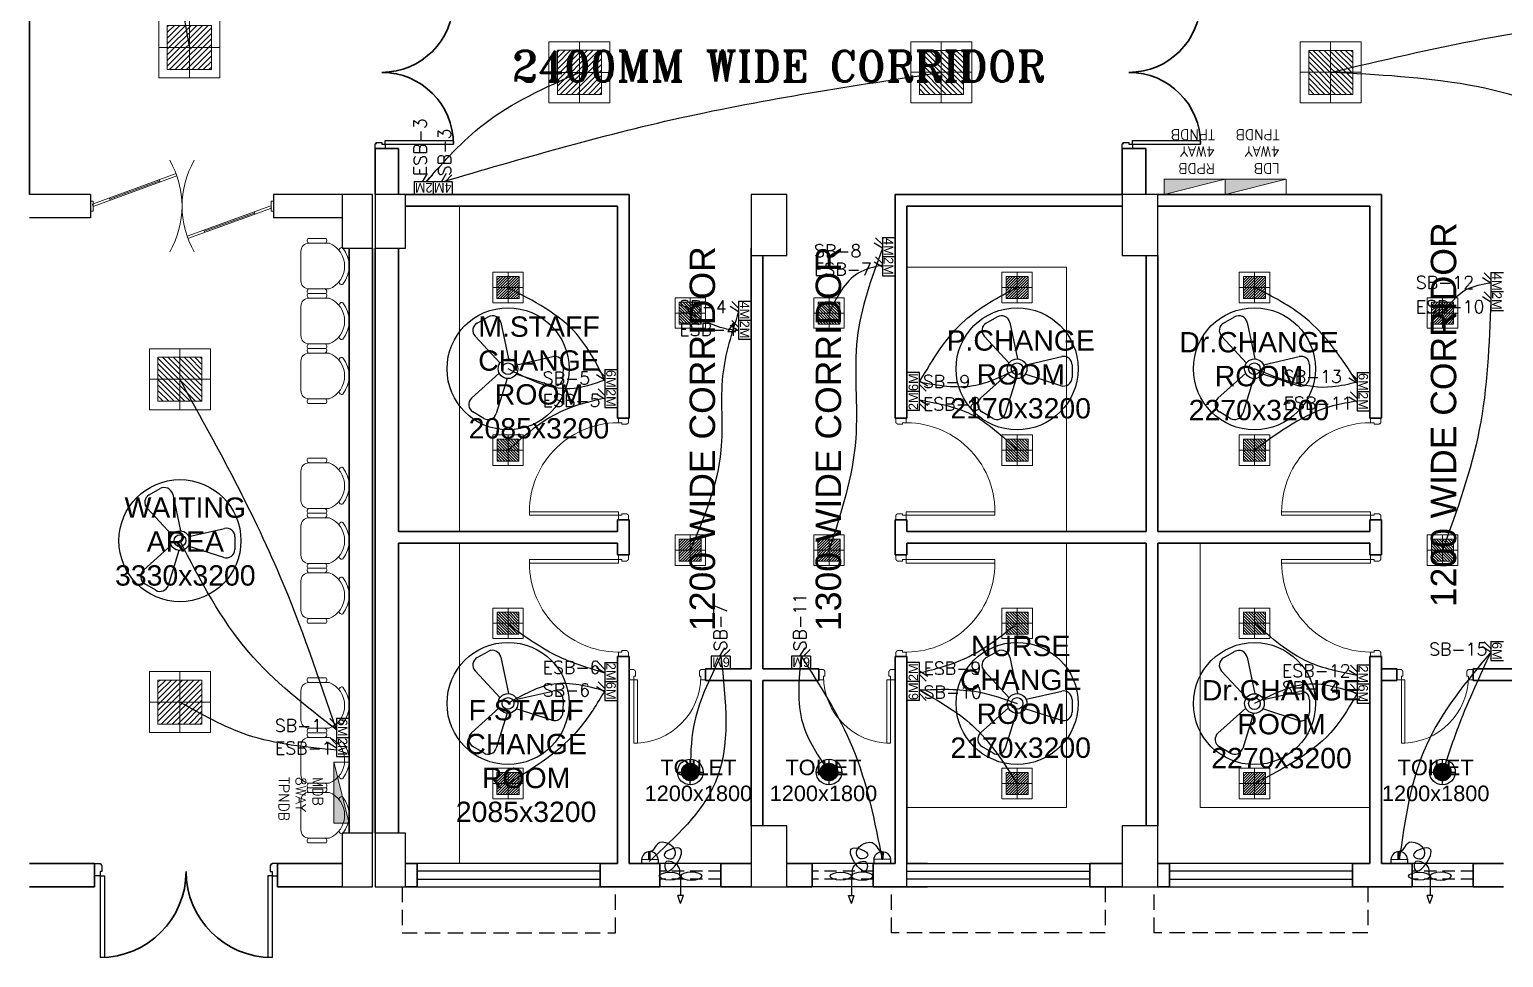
# Model space of a CAD drawing. Header units: millimetres. Extents: x 1319230 to 2124380, y -346496 to -91575.
# Drawn here: x 1542767 to 1557267, y -206777 to -197651 of the extents above; entities that cross this region are included whole.
import ezdxf
from ezdxf.enums import TextEntityAlignment as Align

# ---------------------------------------------------------------- set-up
doc = ezdxf.new("R2010")
doc.units = ezdxf.units.MM
doc.header["$LTSCALE"] = 600
doc.header["$MEASUREMENT"] = 0
doc.linetypes.add('CONTINU', pattern=[0])
doc.linetypes.add('HIDDEN', pattern=[0.375, 0.25, -0.125])
for name, color, linetype in [('24W RAW POWER', 1, 'Continuous'), ('24W UPS POWER LIGHT', 5, 'Continuous'), ('col', 5, 'Continuous'), ('ELE 36W EMERGENCY LIGHT', 5, 'Continuous'), ('ELE 36W LED LIGHT', 6, 'Continuous'), ('ELE-1200MM CEILINGFAN', 6, 'Continuous'), ('ELE-12W LED', 1, 'Continuous'), ('ELE-2M RAW P.SB', 40, 'Continuous'), ('ELE-2M UPS P.SB', 3, 'Continuous'), ('ELE-3M RAW P.SB', 40, 'Continuous'), ('ELE-4M RAW P.SB', 7, 'Continuous'), ('ELE-6M RAW P.SB', 40, 'Continuous'), ('ELE-EXHAUST FAN', 10, 'Continuous'), ('ELE-LIGHTING TEXT', 7, 'Continuous'), ('Lines', 7, 'Continuous'), ('TEXT', 6, 'Continuous'), ('wall', 1, 'Continuous'), ('Window', 4, 'Continuous')]:
    doc.layers.add(name, color=color, linetype=linetype)
for name, color, linetype, lineweight in [('DOOR', 144, 'Continuous', 13), ('ELE-24W EMERGENCY  LED LIGHT', 5, 'Continuous', 18), ('ELE-24W LED LIGHT', 1, 'Continuous', 18), ('ELE-36W EMERGENCY  LED LIGHT', 7, 'Continuous', 18), ('ELE-36W LED LIGHT', 210, 'Continuous', 18), ('ELE.DB', 1, 'Continuous', 20), ('funiture', 30, 'Continuous', 13), ('furniture', 30, 'Continuous', 9), ('P-Wall', 8, 'Continuous', 35)]:
    doc.layers.add(name, color=color, linetype=linetype, lineweight=lineweight)
doc.layers.add('ELE-LIGHTING WIRING', color=7, linetype='Continuous', true_color=0x63d7b6)
doc.styles.add('ARIAL', font='arial.ttf')
doc.styles.add('ROMANS', font='romans.shx')
doc.styles.add('ROMANT', font='romant.shx')
doc.styles.get("Standard").update_dxf_attribs({"font": 'stylu.ttf'})

# ---------------------------------------------------------------- blocks, each defined once
blk = doc.blocks.new('D1')
at = {"layer": 'DOOR', "color": 8}
for p, q in [((19, 69), (825, 362)), ((27, 46), (833, 339)), ((184, 116), (668, 292)), ((672, 280), (663, 304)), ((0, 98), (24, 98)), ((0, 98), (0, 0)), ((0, 0), (24, 0)), ((19, 69), (27, 46)), ((24, 98), (24, 0)), ((180, 128), (188, 105)), ((1737, 52), (931, -241)), ((1745, 29), (939, -264)), ((1745, 29), (1737, 52)), ((1740, 98), (1740, 0)), ((1764, 98), (1740, 98)), ((1764, 0), (1740, 0)), ((1764, 98), (1764, 0)), ((1580, -18), (1096, -194)), ((1584, -30), (1576, -7)), ((1101, -206), (1092, -182))]:
    blk.add_line(p, q, dxfattribs=at)
for centre, start, end in [((0, 49), 330, 30), ((1764, 49), 150, 210)]:
    blk.add_arc(centre, 882, start, end, dxfattribs=at)
blk = doc.blocks.new('CH1')
for p, q in [((7.79, 8.86), (15.54, 8.86)), ((8.95, 10.63), (16.07, 10.63)), ((18.73, -5.67), (18.73, 5.67)), ((7.79, -8.86), (15.54, -8.86)), ((8.95, -10.63), (16.07, -10.63))]:
    blk.add_line(p, q)
for centre, radius, start, end in [((11.3, 0), 11.3, 141.456, 218.544), ((11.3, 0), 9.53, 111.6314, 248.3686), ((2.95, 6.24), 0.935, 339.0298, 121.3377), ((9.81, 9.9), 1.13, 139.8035, 247.8585), ((15.54, 5.67), 3.19, 0, 90), ((15.21, 9.9), 1.13, 292.1415, 40.1965), ((15.54, -5.67), 3.19, 270, 0), ((2.94, -6.24), 0.935, 238.6623, 20.9702), ((9.81, -9.9), 1.13, 112.1415, 220.1965), ((15.21, -9.9), 1.13, 319.8035, 67.8585)]:
    blk.add_arc(centre, radius, start, end)
blk = doc.blocks.new('A$C32852038')
at = {"xscale": 25.40000009536743, "yscale": 25.39999985694885, "zscale": 25.39999999999785, "rotation": 90}
blk.add_blockref('CH1', (0, -476), dxfattribs=at)
blk = doc.blocks.new('750')
at = {"layer": 'DOOR', "color": 8}
for p, q in [((-50, 705), (-47.5, 705)), ((-35, 690), (-35, 692.5)), ((-50, 45), (-47.5, 45)), ((-35, 60), (-35, 57.5)), ((50, 45), (50, 80)), ((50, 80), (675, 80)), ((50, 45), (675, 45)), ((675, 45), (675, 80))]:
    blk.add_line(p, q, dxfattribs=at)
for points in [[(15, 690), (15, 705), (50, 705), (50, 750), (-50, 750), (-50, 705)], [(-35, 690), (15, 690)], [(15, 60), (15, 45), (50, 45), (50, 0), (-50, 0), (-50, 45)], [(-35, 60), (15, 60)]]:
    blk.add_lwpolyline(points, dxfattribs=at)
for centre, radius, start, end in [((-35, 705), 12.5, 180, 270), ((15, 45), 660, 0, 90), ((-35, 45), 12.5, 90, 180)]:
    blk.add_arc(centre, radius, start, end, dxfattribs=at)
blk = doc.blocks.new('A$C19B8274B')
at = {"layer": 'DOOR'}
blk.add_line((-45, 925), (-80, 925), dxfattribs=at)
at = {"layer": 'DOOR', "color": 8}
for p, q in [((-80, 50), (-80, 925)), ((-45, 50), (-45, 925)), ((-45, 50), (-80, 50)), ((-955, -50), (-955, -47.5)), ((-940, -35), (-942.5, -35)), ((-60, -35), (-57.5, -35)), ((-45, -50), (-45, -47.5))]:
    blk.add_line(p, q, dxfattribs=at)
for points in [[(-940, 15), (-955, 15), (-955, 50), (-1000, 50), (-1000, -50), (-955, -50)], [(-940, -35), (-940, 15)], [(-60, 15), (-45, 15), (-45, 50), (0, 50), (0, -50), (-45, -50)], [(-60, -35), (-60, 15)]]:
    blk.add_lwpolyline(points, dxfattribs=at)
for centre, radius, start, end in [((-80, 50), 875, 90, 182.29244), ((-955, -35), 12.5, 270, 0), ((-45, -35), 12.5, 180, 270)]:
    blk.add_arc(centre, radius, start, end, dxfattribs=at)
blk = doc.blocks.new('W1800')
at = {"layer": 'wall', "color": 7}
for p, q in [((0, -58), (0, 173)), ((1800, 173), (1800, -58))]:
    blk.add_line(p, q, dxfattribs=at)
at = {"layer": 'Window'}
for p, q in [((0, 173), (1800, 173)), ((0, 98), (1800, 98)), ((1800, 18), (0, 18)), ((1800, -58), (0, -58))]:
    blk.add_line(p, q, dxfattribs=at)
blk = doc.blocks.new('rwgha')
at = {"color": 8, "lineweight": 25}
for p, q in [((3700, 7260), (3700, 7305)), ((3700, 7305), (3702.5, 7305)), ((3800, 7260), (3700, 7260)), ((3800, 7260), (3700, 7260)), ((3715, 7320), (3715, 7317.5)), ((3715, 7320), (3765, 7320)), ((3765, 7320), (3765, 7305)), ((3765, 7305), (3800, 7305)), ((3800, 7340), (4470, 7340)), ((3800, 7305), (3800, 7340)), ((3800, 7305), (4470, 7305)), ((3800, 7305), (3800, 7260)), ((11050, 7260), (11050, 7305)), ((11050, 7305), (11052.5, 7305)), ((11150, 7260), (11050, 7260)), ((11150, 7260), (11050, 7260)), ((11065, 7320), (11065, 7317.5)), ((11065, 7320), (11115, 7320)), ((11115, 7320), (11115, 7305)), ((11115, 7305), (11150, 7305)), ((11150, 7340), (11820, 7340)), ((11150, 7305), (11150, 7340)), ((11150, 7305), (11820, 7305)), ((11150, 7305), (11150, 7260)), ((940.5, 110), (940.5, 230)), ((940.5, 110), (940.5, 230)), ((940.5, 230), (994.5, 230)), ((994.5, 230), (994.5, 227)), ((1012.5, 152), (994.5, 152)), ((994.5, 152), (994.5, 110)), ((1012.5, 212), (1009.5, 212)), ((1012.5, 212), (1012.5, 152)), ((2668.5, 212), (2671.5, 212)), ((2668.5, 212), (2668.5, 152)), ((2668.5, 152), (2686.5, 152)), ((2740.5, 230), (2686.5, 230)), ((2686.5, 230), (2686.5, 227)), ((2686.5, 152), (2686.5, 110)), ((2740.5, 110), (2740.5, 230)), ((994.5, 110), (940.5, 110)), ((994.5, 110), (994.5, -694)), ((994.5, 110), (1036.5, 110)), ((1036.5, 110), (1036.5, -694)), ((2644.5, 110), (2644.5, -694)), ((2686.5, 110), (2644.5, 110)), ((2686.5, 110), (2740.5, 110)), ((2686.5, 110), (2686.5, -694))]:
    blk.add_line(p, q, dxfattribs=at)
at = {"color": 8}
for centre, radius, start, end in [((3765, 8715), 705, 270, 0), ((11115, 8715), 705, 270, 0), ((3765, 7305), 705, 0, 90), ((11115, 7305), 705, 0, 90), ((3715, 7305), 12.5, 90, 180), ((11065, 7305), 12.5, 90, 180), ((994.5, 212), 15, 0, 90), ((994.5, 152), 846, 270, 0), ((2686.5, 152), 846, 180, 270), ((2686.5, 212), 15, 90, 180)]:
    blk.add_arc(centre, radius, start, end, dxfattribs=at)
at = {"layer": 'col'}
for points in [[(3375, 6280), (3675, 6280), (3675, 6810), (3375, 6810)], [(3700, 6280), (4000, 6280), (4000, 6810), (3700, 6810)], [(7400, 6210), (7750, 6210), (7750, 6810), (7400, 6810)], [(11050, 6210), (11400, 6210), (11400, 6810), (11050, 6810)], [(7400, 0), (7750, 0), (7750, 600), (7400, 600)], [(11050, 0), (11400, 0), (11400, 600), (11050, 600)], [(3375, 0), (3675, 0), (3675, 530), (3375, 530)], [(3700, 0), (4000, 0), (4000, 530), (3700, 530)]]:
    blk.add_lwpolyline(points, close=True, dxfattribs=at)
at = {"layer": 'funiture'}
for p, q in [((4530, 6695), (4530, 3495)), ((4530, 3380), (4530, 230))]:
    blk.add_line(p, q, dxfattribs=at)
at = {"layer": 'funiture', "color": 8}
for points in [[(8930, 6095), (10500, 6095), (10500, 3495)], [(8930, 780), (10500, 780), (10500, 3380)], [(13485, 780), (11815, 780), (11815, 3380)]]:
    blk.add_lwpolyline(points, dxfattribs=at)
at = {"layer": 'Lines', "linetype": 'HIDDEN'}
for points in [[(3965, 0), (3965, -450), (6065, -450), (6065, 0)], [(10880, 0), (10880, -450), (8780, -450), (8780, 0)], [(13465, 0), (13465, -450), (11365, -450), (11365, 0)]]:
    blk.add_lwpolyline(points, dxfattribs=at)
at = {"layer": 'P-Wall', "color": 8, "linetype": 'Continuous'}
for p, q in [((300, 15490), (300, 6810)), ((4000, 6810), (6200, 6810)), ((4000, 6695), (6085, 6695)), ((6200, 6695), (6200, 6810)), ((11050, 6810), (8815, 6810)), ((11050, 6695), (8930, 6695)), ((11400, 6810), (13600, 6810)), ((11400, 6695), (13485, 6695)), ((3445, 530), (3445, 6280)), ((3675, 530), (3675, 6280)), ((3700, 6280), (3700, 530)), ((3930, 6280), (3930, 3495)), ((3700, 6210), (3700, 600)), ((3930, 6210), (3930, 3495)), ((11285, 6210), (11285, 3495)), ((11400, 6210), (11400, 3495)), ((6085, 4610), (6200, 4610)), ((8930, 4610), (8815, 4610)), ((13485, 4610), (13600, 4610)), ((3930, 3495), (6085, 3495)), ((6085, 3610), (6200, 3610)), ((8930, 3610), (8815, 3610)), ((11285, 3495), (8930, 3495)), ((11400, 3495), (13485, 3495)), ((13485, 3610), (13600, 3610)), ((3930, 3380), (3930, 530)), ((3930, 3380), (3930, 600)), ((3930, 3380), (6085, 3380)), ((11285, 3380), (8930, 3380)), ((11285, 3380), (11285, 600)), ((11400, 3380), (11400, 600)), ((11400, 3380), (13485, 3380)), ((6085, 3265), (6200, 3265)), ((8930, 3265), (8815, 3265)), ((13485, 3265), (13600, 3265)), ((6085, 2265), (6200, 2265)), ((8930, 2265), (8815, 2265)), ((13485, 2265), (13600, 2265)), ((6500, 230), (6500, 0)), ((7100, 230), (7100, 0)), ((8000, 230), (8000, 0)), ((8600, 230), (8600, 0)), ((13900, 230), (13900, 0)), ((14500, 230), (14500, 0))]:
    blk.add_line(p, q, dxfattribs=at)
at = {"layer": 'P-Wall'}
for p, q in [((3700, 6810), (3700, 7260)), ((3700, 7260), (3930, 7260)), ((3930, 7260), (3930, 6810)), ((11050, 6810), (11050, 7260)), ((11050, 7260), (11280, 7260)), ((11280, 7260), (11280, 6810))]:
    blk.add_line(p, q, dxfattribs=at)
at = {"layer": 'P-Wall', "color": 8}
for p, q in [((6085, 4610), (6085, 6695)), ((6200, 6695), (6200, 4610)), ((8815, 6810), (8815, 4610)), ((8930, 4610), (8930, 6695)), ((13485, 4610), (13485, 6695)), ((13600, 6810), (13600, 4610)), ((7400, 2145), (7400, 6280)), ((7515, 2145), (7515, 6210)), ((6085, 3495), (6085, 3610)), ((6200, 3265), (6200, 3610)), ((8815, 3265), (8815, 3610)), ((8930, 3495), (8930, 3610)), ((13485, 3495), (13485, 3610)), ((13600, 3265), (13600, 3610)), ((6085, 3265), (6085, 3380)), ((8930, 3265), (8930, 3380)), ((13485, 3265), (13485, 3380)), ((6085, 230), (6085, 2265)), ((6200, 230), (6200, 2265)), ((8815, 230), (8815, 2265)), ((8930, 230), (8930, 2265)), ((13485, 230), (13485, 2265)), ((13600, 230), (13600, 2265)), ((6950, 2030), (6950, 2145)), ((6950, 2145), (7400, 2145)), ((6950, 2030), (7400, 2030)), ((7400, 600), (7400, 2030)), ((7515, 2145), (7585, 2145)), ((8065, 2145), (7515, 2145)), ((7515, 2030), (7585, 2030)), ((7515, 600), (7515, 2030)), ((8065, 2030), (7515, 2030)), ((8065, 2030), (8065, 2145)), ((13600, 2145), (13750, 2145)), ((13600, 2030), (13750, 2030)), ((13750, 2030), (13750, 2145)), ((14500, 2030), (14500, 2145)), ((14500, 2145), (14985, 2145)), ((14500, 2030), (14985, 2030)), ((4000, 230), (4115, 230)), ((4115, 230), (4000, 230)), ((4115, 230), (4115, 0)), ((5915, 230), (6085, 230)), ((5915, 230), (5915, 0)), ((6200, 230), (6500, 230)), ((7100, 230), (7400, 230)), ((8000, 230), (7750, 230)), ((8815, 230), (8600, 230)), ((9135, 230), (8930, 230)), ((10730, 230), (11050, 230)), ((10730, 230), (10730, 0)), ((11515, 230), (11400, 230)), ((11515, 230), (11515, 0)), ((13315, 230), (13485, 230)), ((13315, 230), (13315, 0)), ((13600, 230), (13900, 230)), ((14500, 230), (14800, 230)), ((4000, 0), (4115, 0)), ((4115, 0), (4000, 0)), ((5915, 0), (6500, 0)), ((7100, 0), (7400, 0)), ((8000, 0), (7750, 0)), ((9135, 0), (8600, 0)), ((10730, 0), (11050, 0)), ((11515, 0), (11400, 0)), ((13315, 0), (13900, 0)), ((14500, 0), (14800, 0))]:
    blk.add_line(p, q, dxfattribs=at)
at = {"layer": 'P-Wall', "linetype": 'Continuous'}
for p, q in [((940.5, 230), (300, 230)), ((940.5, 230), (940.5, 0)), ((3375, 230), (2740.5, 230)), ((2740.5, 230), (2740.5, 0)), ((940.5, 0), (300, 0)), ((3375, 0), (2740.5, 0))]:
    blk.add_line(p, q, dxfattribs=at)
at = {"layer": 'wall', "linetype": 'Continuous'}
for p, q in [((900.5, 6810), (300, 6810)), ((900.5, 6810), (900.5, 6580)), ((3375, 6810), (2700.5, 6810)), ((2700.5, 6810), (2700.5, 6580)), ((900.5, 6580), (300, 6580)), ((3375, 6580), (2700.5, 6580))]:
    blk.add_line(p, q, dxfattribs=at)
at = {"layer": 'Window', "ltscale": 750}
for p, q in [((7100, 230), (6500, 230)), ((8600, 230), (8000, 230)), ((14500, 230), (13900, 230)), ((7100, 0), (6500, 0)), ((8600, 0), (8000, 0)), ((14500, 0), (13900, 0))]:
    blk.add_line(p, q, dxfattribs=at)
at = {"layer": 'Window', "linetype": 'HIDDEN', "ltscale": 0.8}
for p, q in [((7100, 155), (6500, 155)), ((8600, 155), (8000, 155)), ((14500, 155), (13900, 155)), ((7100, 75), (6500, 75)), ((8600, 75), (8000, 75)), ((14500, 75), (13900, 75))]:
    blk.add_line(p, q, dxfattribs=at)
at = {"layer": 'DOOR', "xscale": 1.020408162847161, "yscale": 1.020408162847161, "zscale": 1.020408162847161, "rotation": 180}
blk.add_blockref('D1', (2700.5, 6745), dxfattribs=at)
at = {"layer": 'DOOR', "linetype": 'Continuous', "xscale": -1}
for p, rotation in [((6142.5, 3610), 89.9999999999999), ((13542.5, 3610), 89.9999999999999), ((8872.5, 3265), 270)]:
    blk.add_blockref('A$C19B8274B', p, dxfattribs=dict(at, rotation=rotation))
at = {"layer": 'DOOR', "linetype": 'Continuous'}
for p, rotation in [((8872.5, 3610), 270), ((6142.5, 3265), 90), ((13542.5, 3265), 90)]:
    blk.add_blockref('A$C19B8274B', p, dxfattribs=dict(at, rotation=rotation))
at = {"layer": 'DOOR', "rotation": 270}
for p in [(6200, 2087.5), (13750, 2087.5)]:
    blk.add_blockref('750', p, dxfattribs=at)
at = {"layer": 'DOOR', "xscale": -1, "rotation": 89.9999999999999}
blk.add_blockref('750', (8815, 2087.5), dxfattribs=at)
at = {"layer": 'DOOR', "color": 7, "xscale": -1}
for p in [(5915, 57.5), (13315, 57.5)]:
    blk.add_blockref('W1800', p, dxfattribs=at)
at = {"layer": 'DOOR', "color": 7}
blk.add_blockref('W1800', (8930, 57.5), dxfattribs=at)
at = {"layer": 'furniture', "rotation": 90}
for p in [(2969.3, 6105), (2969.3, 5565), (2969.3, 5025), (2969.3, 3945), (2969.3, 3405), (2969.3, 2865), (2969.3, 1785), (2969.3, 1245), (2969.3, 705)]:
    blk.add_blockref('A$C32852038', p, dxfattribs=at)
at = {"layer": 'TEXT', "color": 8, "style": 'ROMANT'}
blk.add_text('2400MM WIDE CORRIDOR', height=300, dxfattribs=at).set_placement((7669.4, 7830.4), align=Align.BOTTOM_CENTER)
at = {"layer": 'TEXT', "color": 8, "style": 'ARIAL'}
for s, p in [('1200 WIDE CORRIDOR', (14409.8, 4642.6)), ('1200 WIDE CORRIDOR', (7119, 4408.6)), ('1300 WIDE CORRIDOR', (8358.5, 4408.6))]:
    blk.add_text(s, height=250, rotation=90, dxfattribs=at).set_placement(p, align=Align.BOTTOM_CENTER)
at = {"layer": 'TEXT', "color": 8, "attachment_point": 5, "style": 'ARIAL'}
for s, insert, char_height, width in [('M.STAFF CHANGE ROOM 2085x3200', (5312, 5008.4), 200, 1382.81), ('\\PP.CHANGE ROOM\\P2170x3200', (10050.5, 5205.4), 200, 1674.857), ('\\PDr.CHANGE ROOM 2270x3200', (12394.7, 5188.4), 200, 1674.857), ('WAITING AREA 3330x3200', (1832.9, 3394.9), 200, 1382.81), ('NURSE\\PCHANGE ROOM 2170x3200', (10050.5, 1868.1), 200, 1674.857), ('Dr.CHANGE\\PROOM \\P2270x3200', (12616.3, 1598.9), 200, 2421.577), ('F.STAFF CHANGE ROOM 2085x3200', (5185.1, 1237.1), 200, 1382.81), ('TOILET\\P1200x1800', (6880.1, 1046.4), 153, 1626.956), ('TOILET\\P1200x1800', (8110.1, 1046.4), 153, 1626.956), ('TOILET\\P1200x1800', (14132.6, 1046.4), 153, 1626.956)]:
    blk.add_mtext(s, dxfattribs=dict(at, insert=insert, char_height=char_height, width=width))
blk = doc.blocks.new('18W LED')
at = {"layer": 'ELE-12W LED'}
h = blk.add_hatch(dxfattribs=at)
h.set_pattern_fill('ANSI31', color=252)
h.set_pattern_definition([(45, (-1135553.9097, 459369.4158), (-2.24506403, 2.24506403), [])])
edge = h.paths.add_edge_path()
edge.add_arc((0, 0), 85.7, 0, 360)
at = {"layer": 'ELE-12W LED', "color": 1}
for p, q in [((-126, 0), (126, 0)), ((0, -126), (0, 126))]:
    blk.add_line(p, q, dxfattribs=at)
for radius in [126, 85.7]:
    blk.add_circle((0, 0), radius, dxfattribs=at)
blk = doc.blocks.new('A$C44D17E71')
at = {"layer": 'ELE-EXHAUST FAN', "color": 1}
for p, q in [((-13.3, 0.72), (-9.75, 2.1)), ((-13.3, 0.72), (-9.75, -0.48)), ((-9.75, 2.1), (-9.75, -0.48)), ((-0.97, 0.81), (-9.75, 0.81)), ((6.62, -9.32), (4.71, -9.31)), ((4.71, -9.31), (4.71, -16.8)), ((6.59, -16.81), (6.62, -9.32)), ((6.61, -12.95), (10.07, -12.97)), ((6.59, -16.81), (4.71, -16.8)), ((6.61, -13.55), (10.06, -13.57))]:
    blk.add_line(p, q, dxfattribs=at)
blk.add_ellipse((-0.97, 5.64), major_axis=(0, -4.83), ratio=0.36355, dxfattribs=at)
at = {"layer": 'ELE-EXHAUST FAN', "color": 1, "extrusion": (0, 0, -1)}
blk.add_ellipse((-0.97, -4.02), major_axis=(0, 4.83), ratio=0.36355, dxfattribs=at)
blk.add_ellipse((6.31, -13.06), major_axis=(0.02, 3.76), ratio=1, start_param=0.079283, end_param=3.06231, dxfattribs=at)
at = {"layer": 'ELE-EXHAUST FAN', "color": 1}
blk.add_open_spline([(-1.04, 0.81), (-0.79, -0.3), (3.44, 2.5), (7.59, -7.04), (-0.96, -5.98), (5.22, 0.41), (14.27, 3.09), (9.16, -9.39), (5.43, -2.53), (11.73, 0.02), (16.82, -10.79), (10.14, -10.71), (10.07, -12.97)], degree=3, knots=[0, 0, 0, 0, 6.261699, 12.352893, 15.787239, 21.858742, 28.752755, 35.678217, 39.225495, 45.354107, 53.693878, 67.421453, 67.421453, 67.421453, 67.421453], dxfattribs=at)
blk = doc.blocks.new('24w led emeregency')
at = {"layer": 'ELE-24W EMERGENCY  LED LIGHT'}
h = blk.add_hatch(dxfattribs=at)
h.set_pattern_fill('ANSI31', scale=166.67, style=0)
h.paths.add_polyline_path([(-115, -115), (-115, 115), (115, 115), (115, -115)])
at = {"layer": 'ELE-24W EMERGENCY  LED LIGHT', "color": 5}
for p, q in [((0, 160), (0, -160)), ((-160, 0), (160, 0))]:
    blk.add_line(p, q, dxfattribs=at)
for points in [[(-160, -160), (-160, 160), (160, 160), (160, -160)], [(-115, -115), (-115, 115), (115, 115), (115, -115)]]:
    blk.add_lwpolyline(points, close=True, dxfattribs=at)
blk = doc.blocks.new('24w led light')
at = {"layer": 'ELE-24W LED LIGHT', "color": 1, "lineweight": 0}
for p, q in [((159, 159), (-160, 159)), ((-160, 159), (-160, -160)), ((-1, -160), (-1, 159)), ((159, -160), (159, 159)), ((115, 115), (-116, 115)), ((-116, 115), (-116, -116)), ((110, -116), (-116, 110)), ((82, -116), (-116, 82)), ((54, -116), (-116, 54)), ((26, -116), (-116, 26)), ((115, -92), (-92, 115)), ((115, -64), (-64, 115)), ((115, -35), (-35, 115)), ((115, -7), (-7, 115)), ((115, 21), (21, 115)), ((115, 49), (49, 115)), ((115, 77), (77, 115)), ((115, 106), (106, 115)), ((115, -116), (115, 115)), ((-160, -1), (159, -1)), ((-3, -116), (-116, -3)), ((-31, -116), (-116, -31)), ((-59, -116), (-116, -59)), ((-87, -116), (-116, -87)), ((-115, -116), (-116, -115)), ((-116, -116), (115, -116)), ((-160, -160), (159, -160))]:
    blk.add_line(p, q, dxfattribs=at)
blk = doc.blocks.new('A$C07FB25EA')
at = {"layer": 'ELE-1200MM CEILINGFAN', "color": 3}
for p, q in [((0.26, 2.64), (3.17, 12.07)), ((6.53, 13.37), (9.47, 11.64)), ((-11.8, 4.55), (-2.22, 1.44)), ((9.84, 7.94), (2.36, 1.21)), ((-14.84, -1.03), (-14.81, 2.38)), ((-2.41, -1.1), (-12.04, -3.29)), ((1.96, -12.49), (-0.13, -2.65)), ((2.16, -1.54), (8.87, -8.78)), ((8.31, -12.34), (5.35, -14.02))]:
    blk.add_line(p, q, dxfattribs=at)
at = {"layer": 'ELE-1200MM CEILINGFAN', "color": 5, "ltscale": 10}
blk.add_circle((0, 0), 16.45, dxfattribs=at)
at = {"layer": 'ELE-1200MM CEILINGFAN', "color": 3}
for radius in [2.65, 1.58]:
    blk.add_circle((0, 0), radius, dxfattribs=at)
for centre, start, end in [((5.36, 11.38), 59.5281, 162.5229), ((8.3, 9.66), 311.9493, 59.5281), ((-12.51, 2.36), 71.9493, 179.5281), ((-12.54, -1.05), 179.5281, 282.5229), ((7.18, -10.34), 299.5281, 42.5229), ((4.21, -12.02), 191.9493, 299.5281)]:
    blk.add_arc(centre, 2.3, start, end, dxfattribs=at)
blk = doc.blocks.new('ELE.EMERGENCY 40W LED LIGHT')
at = {"layer": 'ELE-36W EMERGENCY  LED LIGHT'}
h = blk.add_hatch(dxfattribs=at)
h.set_pattern_fill('ANSI31', color=5, scale=300, style=0)
h.paths.add_polyline_path([(-208, -208), (-208, 208), (208, 208), (208, -208)])
for p, q in [((0, 288), (0, -288)), ((-288, 0), (288, 0))]:
    blk.add_line(p, q, dxfattribs=at)
for points in [[(-288, -288), (-288, 288), (288, 288), (288, -288)], [(-208, -208), (-208, 208), (208, 208), (208, -208)]]:
    blk.add_lwpolyline(points, close=True, dxfattribs=at)
blk = doc.blocks.new('light300x600')
at = {"layer": 'ELE-36W LED LIGHT', "lineweight": 0}
for p, q in [((918215, -78407), (918215, -79007)), ((918815, -78407), (918215, -78407)), ((918515, -78407), (918515, -79007)), ((918815, -79007), (918815, -78407)), ((918298, -78491), (918299, -78491)), ((918298, -78544), (918352, -78491)), ((918298, -78597), (918405, -78491)), ((918298, -78650), (918458, -78491)), ((918298, -78703), (918511, -78491)), ((918298, -78756), (918564, -78491)), ((918298, -78809), (918617, -78491)), ((918298, -78862), (918670, -78491)), ((918298, -78916), (918723, -78491)), ((918298, -78491), (918298, -78924)), ((918731, -78491), (918298, -78491)), ((918343, -78924), (918731, -78536)), ((918396, -78924), (918731, -78589)), ((918731, -78924), (918731, -78491)), ((918215, -78707), (918815, -78707)), ((918449, -78924), (918731, -78642)), ((918502, -78924), (918731, -78695)), ((918555, -78924), (918731, -78748)), ((918608, -78924), (918731, -78801)), ((918661, -78924), (918731, -78854)), ((918215, -79007), (918815, -79007)), ((918298, -78924), (918731, -78924)), ((918714, -78924), (918731, -78907))]:
    blk.add_line(p, q, dxfattribs=at)
blk = doc.blocks.new('2M UPS SB')
at = {"layer": 'ELE-2M UPS P.SB', "color": 3}
for p, q in [((-134, 160), (-69, 265)), ((-88, 160), (-3, 245)), ((-240, 160), (-240, 0)), ((0, 160), (-240, 160)), ((0, 160), (0, 0))]:
    blk.add_line(p, q, dxfattribs=at)
blk.add_text('2M', height=120, rotation=180, dxfattribs=at).set_placement((-6, 143))
blk = doc.blocks.new('S-SKIRT')
at = {"layer": 'ELE-3M RAW P.SB'}
for p, q in [((4, 6), (0, 6)), ((4, 0), (4, 6)), ((4, 0), (0, 0)), ((4, 3.34), (6.63, 1.73)), ((4, 2.21), (6.12, 0.08))]:
    blk.add_line(p, q, dxfattribs=at)
blk.add_text('6M', height=3, rotation=90, dxfattribs=at).set_placement((3.57, 0.15))
blk = doc.blocks.new('4M P.SB')
at = {"layer": 'ELE-2M RAW P.SB'}
for p, q in [((0, 0), (3.33, 0)), ((0, 0), (0, -5)), ((0, -2.79), (-2.19, -1.44)), ((0, -1.84), (-1.77, -0.07)), ((0, -5), (3.33, -5))]:
    blk.add_line(p, q, dxfattribs=at)
blk.add_text('4M', height=2.5, rotation=270, dxfattribs=at).set_placement((0.35, -0.13))
blk = doc.blocks.new('FREAWFRED')
at = {"layer": 'ELE.DB'}
h = blk.add_hatch(color=1, dxfattribs=at)
h.dxf.hatch_style = 1
h.paths.add_polyline_path([(150, 0), (150, 600), (0, 600)])
blk.add_line((0, 600), (150, 0), dxfattribs=at)
blk.add_lwpolyline([(0, 0), (0, 600), (150, 600), (150, 0)], close=True, dxfattribs=at)

msp = doc.modelspace()

# ---------------------------------------------------------------- linework, layer by layer
at = {"layer": 'ELE-LIGHTING WIRING', "color": 254, "linetype": 'ByBlock', "true_color": 0xdebad0}
for points in [[(1542891.6, -194106.2), (1543910.2, -196007.3), (1544339.1, -197827.8)], [(1546667.9, -199147.8), (1547231.7, -198585.1), (1548176.6, -198072.8)], [(1551156.6, -199967.8), (1550919.5, -200046.9), (1550631.6, -200439.6)], [(1557141.6, -200321.5), (1557028.4, -201586.2), (1556667.1, -202772.1)], [(1549741.6, -200614.2), (1549605.6, -200592.9), (1549266.6, -200439.6)], [(1548426.6, -201275.6), (1547990.1, -201411.7), (1547474.1, -201787.8)], [(1551521.6, -201293.9), (1552025.1, -201432.3), (1552481.6, -201787.8)], [(1555826.6, -201306.1), (1555588.7, -201352.9), (1554816.6, -201787.8)], [(1548426.6, -203979.2), (1547982.4, -203823.6), (1547474.1, -203502.8)], [(1551521.6, -203978.4), (1551977.2, -203832.5), (1552481.6, -203490.3)], [(1555826.6, -204004.3), (1555343.7, -203869.1), (1554816.6, -203490.3)], [(1545786.6, -204737.4), (1544912.4, -204589.1), (1544246.6, -204265.3)]]:
    msp.add_spline(points, degree=3, dxfattribs=at)
at = {"layer": 'ELE-LIGHTING WIRING', "linetype": 'ByBlock'}
for points in [[(1555566.6, -198072.8), (1558564.2, -197552.4), (1562846.6, -198072.8)], [(1546830.6, -199147.8), (1549165.3, -198520.9), (1551736.6, -198072.8)], [(1558726.8, -199147.8), (1558118.3, -198640.5), (1555566.6, -198072.8)], [(1551156.6, -199801.9), (1550908.9, -200689.1), (1550894, -201674.1), (1550631.6, -202772.1)], [(1548426.6, -201098.9), (1548150.6, -200648.3), (1547474.1, -200191.9)], [(1551521.6, -201117.2), (1551967.9, -200511.3), (1552481.1, -200187.4)], [(1555826.6, -201118.6), (1555316.1, -200488.2), (1554816.6, -200187.8)], [(1557141.6, -200144.7), (1556897, -200212.9), (1556667.1, -200439.6)], [(1549741.6, -200426.7), (1549585.3, -201057.2), (1549568.3, -201789.3), (1549266.1, -202771.6)], [(1545786.6, -204537.2), (1545233, -203028.6), (1544246.6, -201090.3)], [(1548426.6, -201098.9), (1548083.4, -201184.3), (1547474.1, -200987.8)], [(1551521.6, -201117.2), (1552049.5, -201152.9), (1552481.6, -200987.8)], [(1555826.6, -201118.6), (1555583.2, -201166.7), (1554816.6, -200987.8)], [(1545786.6, -204537.2), (1544923.3, -203773.8), (1544246.6, -202677.8)], [(1549566.9, -203812.8), (1549512.2, -205058.3), (1548863.4, -205831.7)], [(1549566.9, -203812.8), (1549299, -204508.7), (1549266.6, -204952.8)], [(1550356.5, -203812.8), (1550372.5, -204475.8), (1550631.6, -204952.8)], [(1550356.5, -203812.8), (1550862.9, -204712.6), (1551155, -205817.9)], [(1557141.6, -203773.8), (1556508, -204688.8), (1556240.9, -205817.9)], [(1557141.6, -203773.8), (1556830.2, -204484.4), (1556666, -204952.8)], [(1547473.6, -205065.3), (1548182.8, -204518.9), (1548426.6, -204155.9)], [(1548426.6, -204155.9), (1547923.6, -204088.3), (1547474.1, -204278.1)], [(1551521.6, -204146), (1552097.3, -204165.1), (1552481.6, -204278.1)], [(1551521.6, -204146), (1552044.4, -204497), (1552481.1, -205065.3)], [(1555826.6, -204181), (1555357.9, -204089.5), (1554816.6, -204280.1)], [(1555826.6, -204181), (1555607, -204519.2), (1554816.6, -205065.8)]]:
    msp.add_spline(points, degree=3, dxfattribs=at)

# ---------------------------------------------------------------- block references
at = {"layer": '24W RAW POWER', "lineweight": 9, "xscale": -0.9404388715045132, "yscale": 0.9404388715045132, "zscale": 0.9404388715045132}
for p in [(1547473.6, -200187.4), (1552481.1, -200187.4), (1554816.1, -200187.4), (1556666.6, -200439.1), (1549266.1, -202771.6), (1550631.1, -202771.6), (1547473.6, -205065.3), (1552481.1, -205065.3), (1554816.1, -205065.3)]:
    msp.add_blockref('24w led light', p, dxfattribs=at)
at = {"layer": '24W UPS POWER LIGHT', "lineweight": 9, "xscale": -0.9375000000222322, "yscale": 0.9375000000222322, "zscale": 0.9375000000222322}
for p in [(1549266.6, -200439.6), (1550631.6, -200439.6), (1547474.1, -201787.8), (1552481.6, -201787.8), (1554816.6, -201787.8), (1556667.1, -202772.1), (1547474.1, -203490.3), (1552481.6, -203490.3), (1554816.6, -203490.3)]:
    msp.add_blockref('24w led emeregency', p, dxfattribs=at)
at = {"layer": 'ELE 36W EMERGENCY LIGHT', "xscale": 1.041666666677768, "yscale": 1.041666666677768, "zscale": 1.041666666677768}
for p in [(1544339.1, -197827.8), (1548176.6, -198072.8), (1544246.6, -204265.3)]:
    msp.add_blockref('ELE.EMERGENCY 40W LED LIGHT', p, dxfattribs=at)
at = {"layer": 'ELE 36W LED LIGHT', "rotation": 89.9999999995464}
for p in [(1473029.2, -1116587.5), (1476859.2, -1116587.5), (1465539.2, -1119605)]:
    msp.add_blockref('light300x600', p, dxfattribs=at)
at = {"layer": 'ELE-1200MM CEILINGFAN', "color": 7, "ltscale": 8, "xscale": 36.47592107175105, "yscale": 36.47592107175105, "zscale": 36.47592107175105, "rotation": 180}
for p in [(1547474.1, -200987.8), (1552481.6, -200987.8), (1554816.6, -200987.8), (1544246.6, -202677.8), (1547474.1, -204278.1), (1552481.6, -204278.1), (1554816.6, -204280.1)]:
    msp.add_blockref('A$C07FB25EA', p, dxfattribs=at)
at = {"layer": 'ELE-12W LED', "color": 6}
for p in [(1549266.6, -204952.8), (1550631.6, -204952.8), (1556666, -204952.8)]:
    msp.add_blockref('18W LED', p, dxfattribs=at)
at = {"layer": 'ELE-2M UPS P.SB', "color": 6, "xscale": 0.7812500000005363, "yscale": 0.7812500000005363, "zscale": 0.7812500000005363}
for p, rotation in [((1546736.8, -199272.8), 359.9999999999999), ((1551281.6, -199884.9), 89.99999999999979), ((1557266.6, -200227.7), 89.99999999999979), ((1549866.6, -200509.7), 89.99999999999979), ((1548551.6, -201181.9), 89.99999999999979), ((1551396.6, -201398.4), 269.9999999999998), ((1555951.6, -201212.4), 89.99999999999979), ((1548551.6, -203874.7), 89.99999999999979), ((1551396.6, -204063), 269.9999999999998), ((1555951.6, -203899.8), 89.99999999999979), ((1545911.6, -204612.4), 89.99999999999979)]:
    msp.add_blockref('2M UPS SB', p, dxfattribs=dict(at, rotation=rotation))
at = {"layer": 'ELE-4M RAW P.SB', "color": 7, "linetype": 'CONTINU', "xscale": 37.50000000011686, "yscale": 37.50000000011686, "zscale": 37.50000000011686}
for p, rotation in [((1546924.3, -199147.8), 269.9999999999999), ((1551156.6, -199697.4), 359.9999999999999), ((1557141.6, -200040.2), 359.9999999999999), ((1549741.6, -200322.2), 359.9999999999999)]:
    msp.add_blockref('4M P.SB', p, dxfattribs=dict(at, rotation=rotation))
at = {"layer": 'ELE-6M RAW P.SB', "xscale": 31.25000000002145, "yscale": 31.25000000002145, "zscale": 31.25000000002145}
for p, rotation in [((1548551.6, -200994.4), 179.9999999999998), ((1551396.6, -201210.9), 359.9999999999998), ((1555951.6, -201024.9), 179.9999999999998), ((1557266.6, -203669.3), 179.9999999999998), ((1549660.6, -203937.8), 89.99999999999972), ((1550450.2, -203937.8), 89.99999999999973), ((1548551.6, -204062.2), 179.9999999999998), ((1551396.6, -204250.5), 359.9999999999998), ((1555951.6, -204087.3), 179.9999999999998), ((1545911.6, -204424.9), 179.9999999999998)]:
    msp.add_blockref('S-SKIRT', p, dxfattribs=dict(at, rotation=rotation))
at = {"layer": 'ELE-EXHAUST FAN', "yscale": 21.82094173196808, "zscale": 21.82094173196808}
for p, xscale, rotation in [((1549154, -205955.6), -21.82094173196808, 270), ((1550870, -205955.6), 21.82094173196808, 89.99999999999999), ((1556525.9, -205955.6), -21.82094173196808, 270)]:
    msp.add_blockref('A$C44D17E71', p, dxfattribs=dict(at, xscale=xscale, rotation=rotation))
at = {"layer": 'ELE.DB', "linetype": 'ByBlock'}
for p, rotation in [((1554527, -199272.8), 89.99999999999991), ((1555127, -199272.8), 89.99999999999991), ((1545911.6, -204854.9), 180)]:
    msp.add_blockref('FREAWFRED', p, dxfattribs=dict(at, rotation=rotation))
at = {"layer": 'P-Wall'}
msp.add_blockref('rwgha', (1542466.6, -206082.8), dxfattribs=at)

# ---------------------------------------------------------------- texts
at = {"layer": 'ELE-LIGHTING TEXT', "color": 200, "linetype": 'CONTINU', "char_height": 125, "width": 349.838, "attachment_point": 1, "rotation": 90, "style": 'ROMANS'}
for s, insert in [('{\\C256;ESB-3\\P}', (1546547.4, -199092.7)), ('{\\C256;SB-3\\P}', (1546786.8, -199092.7)), ('{\\C256;SB-11\\P}', (1550281.9, -203765.3)), ('{\\C256;SB-7\\P}', (1549500, -203765.3))]:
    msp.add_mtext(s, dxfattribs=dict(at, insert=insert))
at = {"layer": 'ELE-LIGHTING TEXT', "char_height": 100, "attachment_point": 1}
for s, insert, width, rotation in [('{\\Fromans.shx|c228;RPDB 4WAY TPNDB\\P}', (1554428.2, -199068.5), 671.872, 180), ('{\\Fromans.shx|c228;LDB 4WAY TPNDB}', (1555065, -199068.5), 671.872, 180), ('{\\Fromans.shx|c228;MDB 8WAY TPNDB\\P}', (1545652.9, -205001.2), 589.505, 270)]:
    msp.add_mtext(s, dxfattribs=dict(at, insert=insert, width=width, rotation=rotation))
at = {"layer": 'ELE-LIGHTING TEXT', "color": 200, "linetype": 'CONTINU', "char_height": 125, "width": 349.838, "attachment_point": 1, "style": 'ROMANS'}
for s, insert in [('{\\C256;SB-8\\P}', (1550483.8, -199764.9)), ('{\\C256;ESB-7\\P}', (1550483.8, -199945.6)), ('{\\C256;SB-12\\P}', (1556403.9, -200075.7)), ('{\\C256;SB-4\\P}', (1549158.4, -200314.6)), ('{\\C256;ESB-10\\P}', (1556403.9, -200315.1)), ('{\\C256;ESB-4\\P}', (1549158.4, -200537.6)), ('{\\C256;SB-5\\P}', (1547814.9, -201016.7)), ('{\\C256;SB-9\\P}', (1551554.7, -201050.1)), ('{\\C256;SB-13\\P}', (1555103.7, -201001.5)), ('{\\C256;ESB-5\\P}', (1547814.9, -201236.9)), ('{\\C256;ESB-8\\P}', (1551554.7, -201271.4)), ('{\\C256;ESB-11\\P}', (1555103.7, -201263.4)), ('{\\C256;SB-15\\P}', (1556535, -203682.7)), ('{\\C256;ESB-6\\P}', (1547814.9, -203861.5)), ('{\\C256;ESB-9\\P}', (1551561.5, -203870.1)), ('{\\C256;ESB-12\\P}', (1555086.8, -203894.5)), ('{\\C256;SB-6\\P}', (1547814.9, -204084.5)), ('{\\C256;SB-10\\P}', (1551561.5, -204104.9)), ('{\\C256;SB-14\\P}', (1555086.8, -204063.9)), ('{\\C256;SB-1\\P}', (1545180, -204433.6)), ('{\\C256;ESB-1\\P}', (1545180, -204654.9))]:
    msp.add_mtext(s, dxfattribs=dict(at, insert=insert))

doc.saveas('drawing.dxf')
